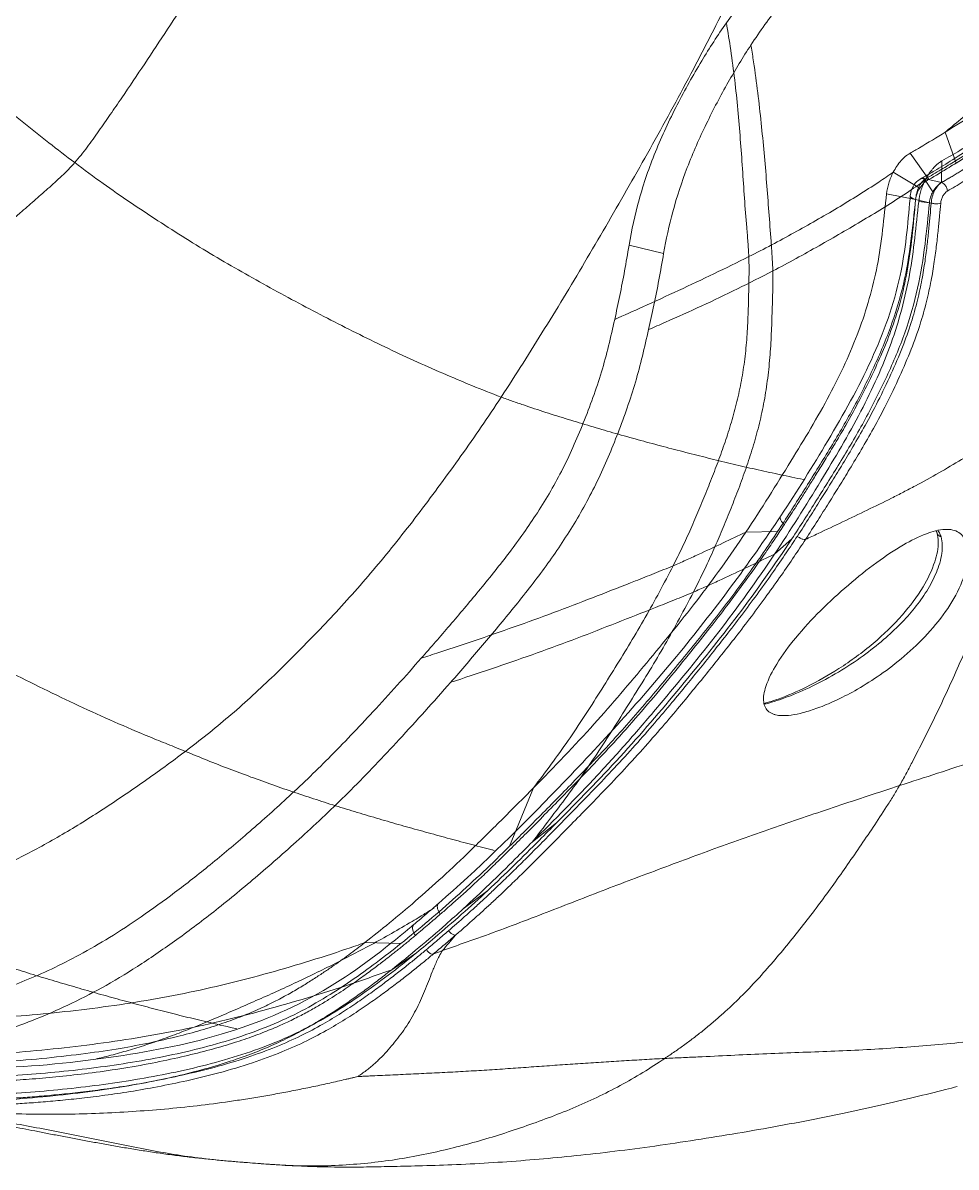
# Model space of a CAD drawing. Header units: inches. Extents: x 143011 to 144494, y -46023 to -44974.
# Drawn here: x 144052.48 to 144078.33, y -45953.12 to -45921.42 of the extents above; entities that cross this region are included whole.
import ezdxf

# ---------------------------------------------------------------- set-up
doc = ezdxf.new("R2010")
doc.units = ezdxf.units.IN
doc.header["$LTSCALE"] = 2
doc.header["$MEASUREMENT"] = 0
doc.layers.add('PRODUCT', color=1, linetype='CONTINUOUS', lineweight=15)

msp = doc.modelspace()

# ---------------------------------------------------------------- linework, layer by layer
at = {"layer": 'PRODUCT', "linetype": 'ByBlock'}
for p, q in [((144078.032, -45924.445), (144078.334, -45925.302)), ((144077.057, -45925.031), (144077.577, -45925.758)), ((144077.942, -45925.242), (144077.929, -45925.842)), ((144076.594, -45925.554), (144077.328, -45925.995)), ((144077.927, -45925.842), (144077.485, -45925.736)), ((144077.34, -45925.746), (144077.339, -45925.747)), ((144077.478, -45925.776), (144077.691, -45926.097)), ((144076.407, -45926.152), (144077.21, -45926.309)), ((144077.063, -45926.212), (144077.063, -45926.212)), ((144077.644, -45926.412), (144077.213, -45926.309)), ((144077.299, -45926.364), (144077.593, -45926.4)), ((144069.274, -45927.581), (144070.231, -45927.809)), ((144072.509, -45935.532), (144073.39, -45935.511)), ((144077.806, -45935.559), (144077.805, -45935.557)), ((144073.302, -45936.141), (144073.784, -45935.716)), ((144066.627, -45942.615), (144065.963, -45944.233)), ((144066.598, -45944.109), (144067.262, -45943.586)), ((144064.682, -45945.964), (144065.364, -45945.455)), ((144064, -45945.814), (144064, -45945.814)), ((144061.953, -45946.902), (144062.954, -45946.927)), ((144062.699, -45947.652), (144063.389, -45947.182)), ((144059.365, -45953.048), (144059.496, -45953.056)), ((144059.86, -45953.078), (144059.857, -45953.078))]:
    msp.add_line(p, q, dxfattribs=at)
for points, start_tangent, end_tangent in [([(144053.917, -45925.29), (144053.202, -45924.74), (144052.462, -45924.153), (144051.006, -45922.919), (144049.598, -45921.623), (144048.235, -45920.276), (144046.927, -45918.876), (144045.675, -45917.428), (144044.474, -45915.943), (144043.32, -45914.429), (144042.22, -45912.884), (144041.173, -45911.314), (144040.175, -45909.723), (144039.23, -45908.113), (144038.338, -45906.485), (144037.498, -45904.845), (144037.104, -45904.027), (144036.741, -45903.248)], (-0.796446, 0.604709), (-0.417917, 0.908485)), ([(144053.917, -45925.29), (144054.263, -45924.861), (144054.586, -45924.412), (144054.904, -45923.955), (144055.222, -45923.493), (144055.856, -45922.552), (144056.489, -45921.594), (144057.12, -45920.621), (144057.747, -45919.634), (144058.372, -45918.637), (144058.998, -45917.631), (144059.623, -45916.613), (144060.246, -45915.581), (144060.867, -45914.536), (144061.487, -45913.478), (144062.103, -45912.404), (144062.693, -45911.301), (144062.979, -45910.743), (144063.262, -45910.202)], (0.66202, 0.749486), (0.473358, 0.88087)), ([(144074.218, -45916.256), (144073.695, -45917.38), (144073.164, -45918.49), (144072.627, -45919.588), (144072.086, -45920.679), (144071.541, -45921.763), (144070.987, -45922.83), (144070.425, -45923.878), (144069.856, -45924.908), (144069.28, -45925.925), (144068.701, -45926.933), (144068.117, -45927.931), (144067.529, -45928.916), (144066.936, -45929.889), (144066.337, -45930.847), (144065.731, -45931.787)], (-0.41679, -0.909003), (-0.549004, -0.83582)), ([(144071.971, -45921.418), (144072.736, -45920.411), (144073.636, -45919.393), (144074.676, -45918.396), (144075.874, -45917.479), (144077.24, -45916.724)], (0.574684, 0.818375), (0.913146, 0.407632)), ([(144072.649, -45922.033), (144073.449, -45920.916), (144074.406, -45919.785), (144075.512, -45918.69), (144076.763, -45917.714), (144078.148, -45916.94)], (0.54921, 0.835684), (0.911945, 0.410313)), ([(144069.274, -45927.581), (144069.551, -45926.322), (144070.006, -45924.992), (144070.609, -45923.686), (144071.286, -45922.473), (144071.971, -45921.418)], (0.164535, 0.986371), (0.574685, 0.818375)), ([(144072.592, -45927.895), (144072.567, -45927.49), (144072.535, -45927.086), (144072.471, -45926.275), (144072.416, -45925.458), (144072.356, -45924.641), (144072.287, -45923.823), (144072.201, -45923), (144072.091, -45922.171), (144071.971, -45921.418)], (-0.042221, 0.999108), (-0.170154, 0.985418)), ([(144070.231, -45927.809), (144070.486, -45926.649), (144070.888, -45925.424), (144071.418, -45924.21), (144072.023, -45923.059), (144072.649, -45922.033)], (0.168768, 0.985656), (0.549206, 0.835687)), ([(144073.256, -45928.291), (144073.237, -45927.878), (144073.209, -45927.468), (144073.147, -45926.653), (144073.085, -45925.838), (144073.015, -45925.02), (144072.935, -45924.195), (144072.84, -45923.356), (144072.723, -45922.499), (144072.655, -45922.068), (144072.649, -45922.033)], (-0.027293, 0.999627), (-0.164065, 0.98645)), ([(144080.702, -45922.334), (144080.19, -45922.714), (144079.688, -45923.103), (144079.193, -45923.495), (144078.705, -45923.89), (144078.224, -45924.286), (144078.032, -45924.445)], (-0.810799, -0.585325), (-0.771779, -0.635891)), ([(144078.032, -45924.445), (144079.51, -45923.529), (144080.703, -45922.823)], (0.849079, 0.528267), (0.866615, 0.498977)), ([(144077.734, -45925.518), (144078.234, -45925.212), (144079.466, -45924.419), (144080.609, -45923.713)], (0.859598, 0.510972), (0.858256, 0.513222)), ([(144080.888, -45923.729), (144079.528, -45924.55), (144078.334, -45925.302)], (-0.863175, -0.504906), (-0.849321, -0.527876)), ([(144077.92, -45925.483), (144078.314, -45925.243), (144078.686, -45925.009), (144079.046, -45924.775), (144079.412, -45924.537), (144079.811, -45924.282), (144080.257, -45924.004)], (0.858484, 0.51284), (0.851782, 0.523896)), ([(144078.092, -45926.077), (144078.306, -45925.953), (144078.533, -45925.817), (144078.783, -45925.665), (144079.039, -45925.505), (144079.275, -45925.355), (144079.479, -45925.224), (144079.661, -45925.107), (144079.838, -45924.993), (144080.02, -45924.877), (144080.213, -45924.756), (144080.42, -45924.627), (144080.64, -45924.492), (144080.868, -45924.353), (144081.109, -45924.209), (144081.375, -45924.05)], (0.867016, 0.49828), (0.861574, 0.507632)), ([(144077.057, -45925.031), (144077.321, -45924.878), (144078.032, -45924.445)], (0.870068, 0.492932), (0.849079, 0.528267)), ([(144077.927, -45925.842), (144078.139, -45925.719), (144078.365, -45925.585), (144078.613, -45925.434), (144078.868, -45925.276), (144079.103, -45925.126), (144079.307, -45924.996), (144079.488, -45924.878), (144079.666, -45924.763), (144079.848, -45924.645), (144080.042, -45924.521), (144080.25, -45924.39), (144080.47, -45924.253)], (0.868273, 0.496087), (0.850321, 0.526265)), ([(144078.946, -45924.634), (144078.44, -45924.95), (144077.942, -45925.242)], (-0.848517, -0.529168), (-0.867508, -0.497424)), ([(144076.594, -45925.554), (144076.814, -45925.233), (144077.057, -45925.031)], (0.464998, 0.885312), (0.870068, 0.492932)), ([(144042.689, -45933.608), (144043.035, -45933.387), (144043.421, -45933.195), (144043.809, -45932.998), (144044.188, -45932.787), (144044.557, -45932.56), (144044.921, -45932.323), (144045.655, -45931.836), (144046.393, -45931.33), (144047.135, -45930.807), (144047.881, -45930.27), (144048.628, -45929.721), (144049.376, -45929.158), (144050.126, -45928.575), (144050.879, -45927.968), (144051.64, -45927.336), (144052.407, -45926.684), (144052.791, -45926.349), (144053.176, -45926.009), (144053.558, -45925.66), (144053.917, -45925.29)], (0.785894, 0.618361), (0.662568, 0.749002)), ([(144053.917, -45925.29), (144054.704, -45925.868), (144055.459, -45926.392), (144056.223, -45926.899), (144056.992, -45927.39), (144057.767, -45927.864), (144058.549, -45928.32), (144059.336, -45928.759), (144060.125, -45929.186), (144060.918, -45929.602), (144061.713, -45930.006), (144062.511, -45930.397), (144063.312, -45930.771), (144064.115, -45931.127), (144064.921, -45931.466), (144065.731, -45931.787)], (0.795776, -0.605591), (0.934102, -0.357006)), ([(144077.942, -45925.242), (144077.908, -45925.263), (144077.871, -45925.288), (144077.831, -45925.319), (144077.789, -45925.355), (144077.744, -45925.399), (144077.696, -45925.451), (144077.645, -45925.513), (144077.591, -45925.586), (144077.535, -45925.674), (144077.478, -45925.776)], (-0.867508, -0.497424), (-0.454756, -0.890616)), ([(144078.334, -45925.302), (144078.142, -45925.421), (144077.577, -45925.758)], (-0.849321, -0.527876), (-0.866188, -0.499719)), ([(144077.929, -45925.842), (144078.136, -45925.721), (144078.811, -45925.309)], (0.866335, 0.499464), (0.847274, 0.531156)), ([(144076.594, -45925.554), (144076.193, -45925.828), (144075.628, -45926.191), (144075.046, -45926.545), (144074.45, -45926.893), (144073.843, -45927.234), (144073.223, -45927.569), (144072.592, -45927.895)], (-0.817629, -0.575745), (-0.894088, -0.447891)), ([(144076.407, -45926.152), (144076.469, -45925.859), (144076.594, -45925.554)], (0.108413, 0.994106), (0.464998, 0.885312)), ([(144077.34, -45925.746), (144077.452, -45925.682)], (0.86999, 0.49307), (0.866963, 0.498372)), ([(144077.485, -45925.736), (144077.365, -45925.735), (144077.34, -45925.747)], (-0.952814, 0.303554), (-0.864902, -0.501941)), ([(144077.402, -45925.812), (144077.485, -45925.736)], (0.646692, 0.762752), (0.833537, 0.552464)), ([(144077.452, -45925.682), (144077.734, -45925.518)], (0.866963, 0.498372), (0.859598, 0.510972)), ([(144077.485, -45925.736), (144077.92, -45925.483)], (0.869852, 0.493314), (0.858484, 0.51284)), ([(144077.478, -45925.776), (144076.956, -45926.134), (144076.369, -45926.512), (144075.769, -45926.878), (144075.158, -45927.237), (144074.537, -45927.593), (144073.901, -45927.947), (144073.256, -45928.291)], (-0.814361, -0.580359), (-0.887769, -0.46029)), ([(144077.077, -45926.124), (144077.171, -45925.907)], (0.22407, 0.974573), (0.56083, 0.827931)), ([(144077.171, -45925.907), (144077.327, -45925.754), (144077.339, -45925.747)], (0.56083, 0.827931), (0.871413, 0.49055)), ([(144077.328, -45925.995), (144077.251, -45926.149), (144077.21, -45926.309)], (-0.54031, -0.841466), (-0.125921, -0.99204)), ([(144077.213, -45926.309), (144077.242, -45926.137), (144077.303, -45925.969)], (0.074803, 0.997198), (0.428475, 0.903554)), ([(144077.478, -45925.776), (144077.358, -45926.076), (144077.299, -45926.364)], (-0.454756, -0.890616), (-0.105753, -0.994392)), ([(144077.303, -45925.969), (144077.388, -45925.829)], (0.428475, 0.903554), (0.617254, 0.786764)), ([(144077.577, -45925.758), (144077.444, -45925.853), (144077.328, -45925.995)], (-0.901217, -0.433368), (-0.54031, -0.841466)), ([(144077.388, -45925.829), (144077.402, -45925.812)], (0.617254, 0.786764), (0.646692, 0.762752)), ([(144077.644, -45926.412), (144077.675, -45926.237), (144077.739, -45926.071), (144077.827, -45925.934), (144077.927, -45925.842)], (0.079442, 0.996839), (0.845524, 0.533938)), ([(144077.691, -45926.097), (144077.805, -45925.938), (144077.929, -45925.842)], (0.481112, 0.876659), (0.885272, 0.465074)), ([(144078.092, -45926.077), (144078.069, -45925.978), (144078.009, -45925.892), (144077.927, -45925.842)], (-0.018303, 0.999832), (-0.953586, 0.301122)), ([(144072.509, -45935.532), (144073.759, -45933.558), (144074.829, -45931.724), (144075.637, -45929.946), (144076.148, -45928.149), (144076.407, -45926.152)], (0.55588, 0.831263), (0.108413, 0.994106)), ([(144077.299, -45926.364), (144077.043, -45928.393), (144076.534, -45930.29), (144075.696, -45932.18), (144074.59, -45934.105), (144073.302, -45936.141)], (-0.105753, -0.994392), (-0.554014, -0.832507)), ([(144077.21, -45926.309), (144077.084, -45927.458), (144076.873, -45928.656), (144076.514, -45929.855), (144076.02, -45931.031), (144075.436, -45932.185), (144074.779, -45933.309), (144074.09, -45934.417), (144073.39, -45935.511)], (-0.099282, -0.995059), (-0.552279, -0.83366)), ([(144073.476, -45935.08), (144074.78, -45932.999), (144075.986, -45930.752), (144076.784, -45928.416), (144077.057, -45926.289)], (0.552431, 0.833559), (0.084654, 0.99641)), ([(144074.036, -45934.603), (144074.213, -45934.32), (144074.407, -45934.009), (144074.62, -45933.665), (144074.853, -45933.284), (144075.107, -45932.859), (144075.381, -45932.381), (144075.668, -45931.85), (144075.959, -45931.271), (144076.248, -45930.641), (144076.53, -45929.946), (144076.781, -45929.166), (144076.977, -45928.299), (144077.115, -45927.336), (144077.213, -45926.309)], (0.532805, 0.846238), (0.087288, 0.996183)), ([(144077.057, -45926.289), (144077.063, -45926.212)], (0.084654, 0.99641), (0.084527, 0.996421)), ([(144077.063, -45926.212), (144077.077, -45926.124)], (0.086708, 0.996234), (0.22407, 0.974573)), ([(144077.213, -45926.309), (144077.096, -45926.261), (144077.064, -45926.212)], (-0.966695, 0.255933), (-0.074552, 0.997217)), ([(144077.593, -45926.4), (144077.627, -45926.243), (144077.691, -45926.097)], (0.106042, 0.994362), (0.481112, 0.876659)), ([(144077.907, -45926.417), (144077.928, -45926.313), (144077.969, -45926.214), (144078.027, -45926.132), (144078.092, -45926.077)], (0.090558, 0.995891), (0.866955, 0.498386)), ([(144073.784, -45935.716), (144074.467, -45934.647), (144075.154, -45933.539), (144075.817, -45932.398), (144076.411, -45931.214), (144076.913, -45930.002), (144077.268, -45928.767), (144077.473, -45927.548), (144077.593, -45926.4)], (0.550858, 0.834599), (0.094623, 0.995513)), ([(144073.937, -45935.64), (144074.277, -45935.114), (144074.582, -45934.628), (144074.866, -45934.171), (144075.158, -45933.696), (144075.475, -45933.167), (144075.813, -45932.574), (144076.17, -45931.901), (144076.53, -45931.15), (144076.849, -45930.399), (144077.091, -45929.721), (144077.265, -45929.097), (144077.388, -45928.53), (144077.473, -45928.015), (144077.533, -45927.549), (144077.578, -45927.131), (144077.613, -45926.754), (144077.644, -45926.412)], (0.549262, 0.835651), (0.087947, 0.996125)), ([(144074.161, -45935.732), (144074.501, -45935.203), (144074.808, -45934.716), (144075.092, -45934.259), (144075.385, -45933.783), (144075.704, -45933.252), (144076.045, -45932.655), (144076.404, -45931.977), (144076.768, -45931.219), (144077.09, -45930.46), (144077.337, -45929.77), (144077.515, -45929.134), (144077.642, -45928.556), (144077.731, -45928.033), (144077.793, -45927.561), (144077.839, -45927.139), (144077.875, -45926.76), (144077.907, -45926.417)], (0.548739, 0.835993), (0.09012, 0.995931)), ([(144077.907, -45926.417), (144077.831, -45926.43), (144077.736, -45926.428), (144077.644, -45926.412)], (-0.95222, -0.305414), (-0.966542, 0.25651)), ([(144068.877, -45929.634), (144069.018, -45928.972), (144069.151, -45928.288), (144069.274, -45927.581)], (0.214209, 0.976788), (0.164535, 0.986371)), ([(144072.592, -45927.895), (144071.626, -45928.368), (144070.647, -45928.831), (144069.654, -45929.286), (144068.877, -45929.634)], (-0.894366, -0.447335), (-0.914626, -0.4043)), ([(144069.814, -45929.918), (144069.961, -45929.241), (144070.101, -45928.538), (144070.231, -45927.809)], (0.21812, 0.975922), (0.168768, 0.985656)), ([(144070.494, -45936.46), (144070.746, -45935.952), (144070.984, -45935.434), (144071.209, -45934.909), (144071.427, -45934.379), (144071.638, -45933.846), (144071.838, -45933.307), (144072.023, -45932.759), (144072.189, -45932.199), (144072.328, -45931.625), (144072.437, -45931.035), (144072.513, -45930.429), (144072.559, -45929.81), (144072.581, -45929.181), (144072.595, -45928.541), (144072.598, -45928.217), (144072.592, -45927.895)], (0.458674, 0.888605), (-0.042064, 0.999115)), ([(144073.256, -45928.291), (144072.28, -45928.785), (144071.286, -45929.26), (144070.282, -45929.714), (144069.814, -45929.918)], (-0.886642, -0.462456), (-0.917978, -0.396632)), ([(144073.256, -45928.291), (144073.258, -45928.625), (144073.251, -45928.961), (144073.231, -45929.627), (144073.203, -45930.283), (144073.152, -45930.937), (144073.07, -45931.583), (144072.955, -45932.209), (144072.807, -45932.815), (144072.633, -45933.402), (144072.44, -45933.969), (144072.234, -45934.522), (144072.02, -45935.062), (144071.798, -45935.599), (144071.564, -45936.135), (144071.316, -45936.668), (144071.057, -45937.189)], (0.027415, -0.999624), (-0.459379, -0.88824)), ([(144063.519, -45939.021), (144064.307, -45938.113), (144065.106, -45937.164), (144065.908, -45936.158), (144066.687, -45935.063), (144067.401, -45933.844), (144068.007, -45932.5), (144068.51, -45931.091), (144068.877, -45929.634)], (0.660844, 0.750524), (0.214288, 0.97677)), ([(144064.332, -45939.69), (144065.216, -45938.663), (144066.084, -45937.616), (144066.924, -45936.533), (144067.704, -45935.376), (144068.394, -45934.117), (144068.969, -45932.777), (144069.45, -45931.373), (144069.814, -45929.918)], (0.65875, 0.752362), (0.218202, 0.975904)), ([(144056.983, -45941.603), (144057.583, -45941.137), (144058.181, -45940.643), (144058.776, -45940.118), (144059.373, -45939.562), (144059.97, -45938.977), (144060.565, -45938.371), (144061.158, -45937.742), (144061.748, -45937.087), (144062.334, -45936.407), (144062.912, -45935.698), (144063.484, -45934.96), (144064.051, -45934.198), (144064.618, -45933.417), (144065.178, -45932.614), (144065.731, -45931.787)], (0.798258, 0.602316), (0.547463, 0.83683)), ([(144074.11, -45934.073), (144073.783, -45934.005), (144073.164, -45933.873), (144072.544, -45933.734), (144071.925, -45933.588), (144071.307, -45933.436), (144070.688, -45933.278), (144070.069, -45933.115), (144069.448, -45932.946), (144068.827, -45932.773), (144068.206, -45932.592), (144067.586, -45932.404), (144066.966, -45932.209), (144066.347, -45932.004), (144066.038, -45931.898), (144065.731, -45931.787)], (-0.979162, 0.20308), (-0.935751, 0.35266)), ([(144080.848, -45931.951), (144080.564, -45932.146), (144080.275, -45932.346), (144079.691, -45932.744), (144079.096, -45933.132), (144078.487, -45933.515), (144077.857, -45933.889), (144077.207, -45934.245), (144076.877, -45934.418), (144076.545, -45934.587), (144075.871, -45934.919), (144075.19, -45935.245), (144074.511, -45935.567), (144074.161, -45935.732)], (-0.829313, -0.558785), (-0.904126, -0.427265)), ([(144076.767, -45942.552), (144076.945, -45942.231), (144077.114, -45941.908), (144077.447, -45941.256), (144077.776, -45940.591), (144078.096, -45939.915), (144078.404, -45939.23), (144078.702, -45938.535), (144078.983, -45937.829), (144079.246, -45937.112), (144079.493, -45936.386), (144079.731, -45935.656), (144079.848, -45935.291), (144079.963, -45934.922), (144080.076, -45934.552), (144080.186, -45934.183), (144080.403, -45933.445), (144080.624, -45932.703), (144080.848, -45931.951)], (0.499403, 0.86637), (0.284613, 0.958642)), ([(144056.983, -45941.603), (144056.492, -45941.404), (144055.998, -45941.203), (144055.012, -45940.782), (144054.03, -45940.337), (144053.053, -45939.87), (144052.082, -45939.384), (144051.114, -45938.882), (144050.15, -45938.367), (144049.191, -45937.839), (144048.237, -45937.294), (144047.29, -45936.731), (144046.348, -45936.154), (144045.414, -45935.559), (144044.491, -45934.939), (144043.584, -45934.292), (144043.136, -45933.957), (144042.689, -45933.608)], (-0.926804, 0.375544), (-0.779633, 0.626236)), ([(144073.72, -45935.099), (144073.872, -45934.861), (144074.036, -45934.603)], (0.543191, 0.839609), (0.532805, 0.846238)), ([(144063.999, -45945.814), (144067.112, -45942.827), (144070.488, -45939.094), (144073.402, -45935.19)], (0.753596, 0.657338), (0.554566, 0.83214)), ([(144073.402, -45935.19), (144073.474, -45935.08)], (0.554566, 0.83214), (0.552072, 0.833797)), ([(144073.576, -45935.32), (144073.479, -45935.196), (144073.469, -45935.091), (144073.476, -45935.081)], (-0.743369, 0.668882), (0.602339, 0.79824)), ([(144073.576, -45935.32), (144073.72, -45935.099)], (0.549295, 0.835629), (0.543191, 0.839609)), ([(144064.342, -45945.857), (144064.628, -45945.601), (144064.925, -45945.33), (144065.247, -45945.029), (144065.597, -45944.693), (144065.974, -45944.324), (144066.379, -45943.92), (144066.817, -45943.477), (144067.292, -45942.993), (144067.809, -45942.463), (144068.378, -45941.869), (144069.017, -45941.179), (144069.703, -45940.398), (144070.377, -45939.594), (144070.987, -45938.844), (144071.514, -45938.18), (144071.975, -45937.583), (144072.384, -45937.035), (144072.745, -45936.537), (144073.06, -45936.088), (144073.334, -45935.684), (144073.576, -45935.32)], (0.74916, 0.662389), (0.549306, 0.835621)), ([(144073.39, -45935.511), (144072.586, -45936.681), (144071.694, -45937.871), (144070.741, -45939.06), (144069.76, -45940.234), (144068.767, -45941.361), (144067.776, -45942.405), (144066.83, -45943.367), (144065.963, -45944.233)], (-0.552279, -0.83366), (-0.712675, -0.701494)), ([(144066.627, -45942.615), (144068.308, -45940.844), (144069.763, -45939.147), (144071.143, -45937.437), (144072.509, -45935.532)], (0.702593, 0.711592), (0.555889, 0.831257)), ([(144070.494, -45936.46), (144070.843, -45936.308), (144071.191, -45936.149), (144071.88, -45935.828), (144072.509, -45935.532)], (0.921816, 0.387628), (0.904343, 0.426807)), ([(144077.512, -45935.571), (144076.876, -45935.882), (144076.139, -45936.368), (144075.35, -45936.994), (144074.576, -45937.706), (144073.892, -45938.454), (144073.364, -45939.184), (144073.063, -45939.809), (144073.004, -45940.239)], (-0.933225, -0.359292), (0.129728, -0.99155)), ([(144078.03, -45935.451), (144077.512, -45935.571)], (-0.999562, -0.029585), (-0.933225, -0.359292)), ([(144077.805, -45935.559), (144077.785, -45935.506)], (-0.305277, 0.952264), (-0.405402, 0.914139)), ([(144077.839, -45935.787), (144077.805, -45935.556)], (-0.019037, 0.999819), (-0.308064, 0.951366)), ([(144077.917, -45935.663), (144077.819, -45935.587), (144077.806, -45935.558)], (-0.949971, 0.312337), (-0.328118, 0.944637)), ([(144077.917, -45935.663), (144077.871, -45935.55), (144077.836, -45935.494)], (-0.2901, 0.956996), (-0.582332, 0.812951)), ([(144078.243, -45935.47), (144078.03, -45935.451)], (-0.973982, 0.226627), (-0.999562, -0.029585)), ([(144078.628, -45935.833), (144078.409, -45935.538), (144078.243, -45935.47)], (-0.311174, 0.950353), (-0.973982, 0.226627)), ([(144064.467, -45946.695), (144064.711, -45946.483), (144064.942, -45946.279), (144065.178, -45946.066), (144065.433, -45945.833), (144065.71, -45945.574), (144066.009, -45945.289), (144066.334, -45944.973), (144066.687, -45944.623), (144067.071, -45944.238), (144067.494, -45943.809), (144067.967, -45943.327), (144068.496, -45942.783), (144069.07, -45942.179), (144069.653, -45941.542), (144070.198, -45940.92), (144070.675, -45940.357), (144071.087, -45939.858), (144071.466, -45939.393), (144071.838, -45938.928), (144072.231, -45938.427), (144072.663, -45937.863), (144073.095, -45937.278), (144073.495, -45936.717), (144073.85, -45936.199), (144074.161, -45935.732)], (0.756855, 0.653583), (0.549165, 0.835714)), ([(144064.493, -45946.382), (144064.517, -45946.361), (144064.747, -45946.157), (144064.982, -45945.946), (144065.236, -45945.713), (144065.512, -45945.455), (144065.81, -45945.171), (144066.134, -45944.856), (144066.486, -45944.507), (144066.869, -45944.123), (144067.291, -45943.694), (144067.763, -45943.212), (144068.291, -45942.669), (144068.863, -45942.067), (144069.445, -45941.432), (144069.988, -45940.812), (144070.462, -45940.251), (144070.874, -45939.753), (144071.25, -45939.289), (144071.621, -45938.825), (144072.013, -45938.325), (144072.443, -45937.763), (144072.874, -45937.18), (144073.273, -45936.622), (144073.627, -45936.106), (144073.937, -45935.64)], (0.752366, 0.658745), (0.549272, 0.835644)), ([(144067.262, -45943.586), (144069.027, -45941.753), (144070.701, -45939.82), (144072.298, -45937.816), (144073.784, -45935.716)], (0.702136, 0.712042), (0.550858, 0.834599)), ([(144073.072, -45940.282), (144073.656, -45940.096), (144074.344, -45939.799), (144075.074, -45939.405), (144075.759, -45938.955), (144076.327, -45938.507), (144076.792, -45938.072), (144077.185, -45937.631), (144077.52, -45937.16), (144077.787, -45936.645), (144077.938, -45936.114), (144077.917, -45935.663)], (0.969705, 0.244278), (-0.289828, 0.957079)), ([(144073.333, -45940.59), (144073.494, -45940.611), (144073.761, -45940.597), (144074.096, -45940.529), (144074.5, -45940.401), (144074.973, -45940.204), (144075.528, -45939.921), (144076.147, -45939.537), (144076.811, -45939.039), (144077.467, -45938.427), (144078.042, -45937.728), (144078.463, -45936.987), (144078.658, -45936.323), (144078.628, -45935.833)], (0.972151, -0.234355), (-0.311174, 0.950353)), ([(144073.405, -45940.153), (144074.181, -45939.821), (144075.087, -45939.309), (144076.036, -45938.61), (144076.845, -45937.823), (144077.418, -45937.047), (144077.743, -45936.347), (144077.839, -45935.787)], (0.942498, 0.334211), (-0.019037, 0.999819)), ([(144074.161, -45935.732), (144074.091, -45935.726), (144074.011, -45935.693), (144073.937, -45935.64)], (-0.991338, -0.131332), (-0.743396, 0.668852)), ([(144073.302, -45936.141), (144071.759, -45938.29), (144070.111, -45940.32), (144069.265, -45941.307), (144068.396, -45942.266), (144066.598, -45944.109)], (-0.554012, -0.832509), (-0.705775, -0.708436)), ([(144073.302, -45936.141), (144073.162, -45936.208), (144072.474, -45936.536), (144071.769, -45936.869), (144071.412, -45937.033), (144071.057, -45937.189)], (-0.901782, -0.432192), (-0.920661, -0.390362)), ([(144070.494, -45936.46), (144069.972, -45936.674), (144069.45, -45936.881), (144068.395, -45937.295), (144067.321, -45937.707), (144066.23, -45938.105), (144065.125, -45938.491), (144064.006, -45938.864), (144063.519, -45939.021)], (-0.921845, -0.387558), (-0.952801, -0.303595)), ([(144066.627, -45942.615), (144067.119, -45941.957), (144067.585, -45941.306), (144068.032, -45940.639), (144068.466, -45939.96), (144068.893, -45939.276), (144069.313, -45938.589), (144069.723, -45937.892), (144070.116, -45937.182), (144070.494, -45936.46)], (0.60312, 0.79765), (0.453058, 0.891481)), ([(144091.541, -45936.516), (144091.082, -45936.731), (144090.622, -45936.951), (144089.701, -45937.388), (144088.78, -45937.824), (144087.845, -45938.261), (144086.895, -45938.691), (144085.928, -45939.112), (144084.95, -45939.521), (144083.967, -45939.923), (144082.981, -45940.324), (144081.982, -45940.723), (144080.966, -45941.116), (144079.933, -45941.493), (144078.882, -45941.858), (144077.821, -45942.209), (144076.767, -45942.552)], (-0.908085, -0.418785), (-0.950735, -0.310004)), ([(144071.057, -45937.189), (144070.53, -45937.407), (144070.003, -45937.617), (144068.934, -45938.04), (144067.84, -45938.465), (144066.729, -45938.874), (144065.606, -45939.266), (144064.47, -45939.645), (144064.332, -45939.69)], (-0.920423, -0.390923), (-0.951599, -0.307343)), ([(144066.598, -45944.109), (144066.646, -45944.047), (144067.133, -45943.409), (144067.617, -45942.763), (144068.092, -45942.101), (144068.549, -45941.421), (144068.989, -45940.734), (144069.42, -45940.047), (144069.848, -45939.354), (144070.266, -45938.646), (144070.669, -45937.923), (144071.057, -45937.189)], (0.609759, 0.792587), (0.458872, 0.888503)), ([(144047.915, -45949.079), (144048.576, -45948.987), (144049.234, -45948.88), (144049.887, -45948.755), (144050.533, -45948.609), (144051.182, -45948.433), (144051.847, -45948.219), (144052.54, -45947.956), (144053.272, -45947.634), (144054.051, -45947.239), (144054.879, -45946.76), (144055.756, -45946.187), (144056.686, -45945.517), (144057.67, -45944.746), (144058.699, -45943.88), (144059.789, -45942.91), (144060.947, -45941.796), (144062.181, -45940.505), (144063.519, -45939.021)], (0.991698, 0.128586), (0.660847, 0.75052)), ([(144048.514, -45950.082), (144049.426, -45949.941), (144050.35, -45949.766), (144051.25, -45949.549), (144052.11, -45949.289), (144052.954, -45948.975), (144053.838, -45948.582), (144054.785, -45948.086), (144055.777, -45947.483), (144056.812, -45946.769), (144057.905, -45945.938), (144059.061, -45944.981), (144060.283, -45943.901), (144061.568, -45942.674), (144062.905, -45941.277), (144064.332, -45939.69)], (0.990379, 0.138384), (0.658754, 0.752359)), ([(144073.004, -45940.239), (144073.05, -45940.389), (144073.146, -45940.504), (144073.292, -45940.578), (144073.333, -45940.59)], (0.129728, -0.99155), (0.972151, -0.234355)), ([(144073.015, -45940.274), (144073.405, -45940.153)], (0.967058, 0.254557), (0.942498, 0.334211)), ([(144073.021, -45940.295), (144073.072, -45940.282)], (0.972836, 0.231494), (0.969705, 0.244278)), ([(144048.549, -45946.321), (144048.818, -45946.214), (144049.077, -45946.1), (144049.611, -45945.862), (144050.175, -45945.62), (144050.74, -45945.365), (144051.305, -45945.097), (144051.87, -45944.817), (144052.438, -45944.527), (144053.007, -45944.225), (144053.575, -45943.905), (144054.142, -45943.563), (144054.707, -45943.202), (144055.274, -45942.826), (144055.841, -45942.434), (144056.411, -45942.028), (144056.983, -45941.603)], (0.939735, 0.341904), (0.79633, 0.604862)), ([(144065.534, -45944.346), (144065.448, -45944.324), (144064.844, -45944.165), (144064.24, -45944.004), (144063.637, -45943.839), (144063.033, -45943.671), (144062.428, -45943.497), (144061.822, -45943.318), (144061.217, -45943.134), (144060.612, -45942.94), (144060.006, -45942.74), (144059.402, -45942.531), (144058.797, -45942.313), (144058.194, -45942.087), (144057.59, -45941.85), (144056.983, -45941.603)], (-0.968608, 0.248593), (-0.924926, 0.380148)), ([(144061.953, -45946.902), (144062.637, -45946.357), (144063.35, -45945.756), (144064.102, -45945.087), (144064.888, -45944.344), (144065.727, -45943.516), (144066.627, -45942.615)], (0.789433, 0.613837), (0.70259, 0.711595)), ([(144076.767, -45942.552), (144075.899, -45942.836), (144075.037, -45943.122), (144074.181, -45943.41), (144073.33, -45943.7), (144072.488, -45943.995), (144071.652, -45944.297), (144070.814, -45944.607), (144069.977, -45944.918), (144069.146, -45945.231), (144068.321, -45945.547), (144067.498, -45945.866), (144066.669, -45946.188), (144065.828, -45946.507), (144064.974, -45946.817), (144064.544, -45946.968), (144064.111, -45947.123)], (-0.950664, -0.310223), (-0.937819, -0.347126)), ([(144076.767, -45942.552), (144076.592, -45942.843), (144076.407, -45943.134), (144076.034, -45943.705), (144075.657, -45944.261), (144075.28, -45944.807), (144074.897, -45945.349), (144074.504, -45945.885), (144074.1, -45946.412), (144073.688, -45946.928), (144073.265, -45947.432), (144072.828, -45947.926), (144072.366, -45948.407), (144071.878, -45948.867), (144071.624, -45949.09), (144071.362, -45949.308), (144071.094, -45949.519), (144070.82, -45949.723), (144070.542, -45949.92), (144070.402, -45950.016), (144070.262, -45950.111)], (-0.499678, -0.866211), (-0.831228, -0.555932)), ([(144065.364, -45945.455), (144066.794, -45944.059), (144067.262, -45943.586)], (0.729693, 0.683774), (0.702136, 0.712042)), ([(144066.598, -45944.109), (144066.124, -45944.582), (144064.682, -45945.964)], (-0.705775, -0.708436), (-0.737732, -0.675094)), ([(144065.963, -45944.233), (144064.479, -45945.633), (144062.954, -45946.927)], (-0.712675, -0.701494), (-0.778622, -0.627493)), ([(144063.389, -45947.182), (144063.894, -45946.761), (144065.364, -45945.455)], (0.772902, 0.634525), (0.729693, 0.683774)), ([(144064.682, -45945.964), (144064.195, -45946.401), (144062.699, -45947.652)], (-0.737732, -0.675094), (-0.783581, -0.62129)), ([(144063.46, -45946.276), (144063.879, -45945.919)], (0.76481, 0.644256), (0.757847, 0.652432)), ([(144063.875, -45945.942), (144063.76, -45946.013), (144063.483, -45946.184)], (-0.845935, -0.533286), (-0.854573, -0.519331)), ([(144063.879, -45945.919), (144064, -45945.814)], (0.757847, 0.652432), (0.755593, 0.655041)), ([(144064.046, -45946.116), (144063.971, -45945.964), (144063.979, -45945.841), (144064.001, -45945.816)], (-0.58824, 0.808686), (0.775985, 0.630751)), ([(144064.046, -45946.116), (144064.17, -45946.008)], (0.755612, 0.655019), (0.753039, 0.657976)), ([(144064.17, -45946.008), (144064.342, -45945.857)], (0.753039, 0.657976), (0.74916, 0.662389)), ([(144048.549, -45946.321), (144049.149, -45946.557), (144049.751, -45946.782), (144050.353, -45946.997), (144050.955, -45947.205), (144051.558, -45947.404), (144052.16, -45947.597), (144052.763, -45947.786), (144053.365, -45947.967), (144053.968, -45948.144), (144054.57, -45948.317), (144055.172, -45948.484), (144055.774, -45948.646), (144056.375, -45948.803), (144056.976, -45948.954), (144057.575, -45949.097)], (0.926955, -0.375173), (0.974142, -0.225936)), ([(144063.269, -45946.313), (144063.193, -45946.358), (144062.625, -45946.686), (144062.057, -45946.999), (144061.489, -45947.298), (144060.922, -45947.586), (144060.355, -45947.862), (144059.787, -45948.129), (144059.221, -45948.386), (144058.658, -45948.633), (144058.109, -45948.872), (144057.575, -45949.097)], (-0.858961, -0.512042), (-0.925747, -0.378142)), ([(144063.483, -45946.184), (144063.269, -45946.313)], (-0.854573, -0.519331), (-0.858961, -0.512042)), ([(144063.315, -45946.398), (144063.46, -45946.276)], (0.767085, 0.641545), (0.76481, 0.644256)), ([(144063.548, -45946.542), (144063.726, -45946.39), (144063.892, -45946.249)], (0.764066, 0.645138), (0.758449, 0.651732)), ([(144063.892, -45946.249), (144064.046, -45946.116)], (0.758449, 0.651732), (0.755609, 0.655023)), ([(144048.171, -45950.24), (144051.653, -45950.373), (144055.067, -45950.056), (144058.162, -45949.385), (144060.979, -45948.129), (144063.201, -45946.493)], (0.994848, -0.101375), (0.767544, 0.640997)), ([(144063.201, -45946.493), (144063.315, -45946.398)], (0.767544, 0.640997), (0.765487, 0.643452)), ([(144063.356, -45946.703), (144063.284, -45946.549), (144063.293, -45946.424), (144063.316, -45946.399)], (-0.577893, 0.816112), (0.784912, 0.619607)), ([(144063.356, -45946.703), (144063.548, -45946.542)], (0.767086, 0.641544), (0.764066, 0.645138)), ([(144063.656, -45947.098), (144063.977, -45946.827), (144064.274, -45946.572)], (0.766744, 0.641953), (0.756787, 0.653662)), ([(144064.274, -45946.572), (144064.493, -45946.382)], (0.756781, 0.653669), (0.752366, 0.658745)), ([(144064.467, -45946.695), (144064.403, -45946.681), (144064.335, -45946.637), (144064.274, -45946.572)], (-0.999177, -0.040574), (-0.587183, 0.809455)), ([(144047.911, -45950.172), (144048.813, -45950.238), (144049.781, -45950.265), (144050.84, -45950.253), (144051.985, -45950.197), (144053.145, -45950.099), (144054.225, -45949.974), (144055.181, -45949.831), (144056.016, -45949.674), (144056.754, -45949.506), (144057.415, -45949.328), (144058.019, -45949.138), (144058.564, -45948.937), (144059.052, -45948.729), (144059.489, -45948.518), (144059.877, -45948.308), (144060.222, -45948.106), (144060.528, -45947.915), (144060.801, -45947.736), (144061.05, -45947.567), (144061.283, -45947.404), (144061.51, -45947.239), (144061.732, -45947.072), (144061.953, -45946.902)], (0.996002, -0.089335), (0.789528, 0.613714)), ([(144047.915, -45949.079), (144048.338, -45949.077), (144049.553, -45949.06), (144050.768, -45949.024), (144051.983, -45948.962), (144053.195, -45948.862), (144054.404, -45948.725), (144055.608, -45948.552), (144056.803, -45948.339), (144057.988, -45948.08), (144059.158, -45947.779), (144060.315, -45947.444), (144061.454, -45947.076), (144061.953, -45946.902)], (0.999995, 0.003056), (0.942342, 0.334651)), ([(144062.954, -45946.927), (144061.571, -45947.961), (144059.993, -45948.899), (144058.203, -45949.602), (144056.268, -45950.081), (144054.256, -45950.396), (144052.213, -45950.582), (144050.177, -45950.631), (144049.171, -45950.597), (144048.181, -45950.515)], (-0.778622, -0.627493), (-0.995039, 0.09949)), ([(144048.626, -45950.683), (144048.997, -45950.714), (144049.404, -45950.738), (144049.849, -45950.756), (144050.337, -45950.764), (144050.867, -45950.764), (144051.44, -45950.752), (144052.062, -45950.725), (144052.744, -45950.679), (144053.487, -45950.612), (144054.294, -45950.521), (144055.17, -45950.397), (144056.063, -45950.24), (144056.873, -45950.068), (144057.58, -45949.894), (144058.201, -45949.717), (144058.75, -45949.536), (144059.235, -45949.354), (144059.668, -45949.169), (144060.057, -45948.984), (144060.402, -45948.803), (144060.709, -45948.628), (144060.986, -45948.46), (144061.236, -45948.3), (144061.464, -45948.147), (144061.673, -45948.003), (144061.865, -45947.866), (144062.041, -45947.738), (144062.201, -45947.619), (144062.346, -45947.51), (144062.477, -45947.41), (144062.599, -45947.316), (144062.713, -45947.226), (144062.824, -45947.138), (144062.932, -45947.052), (144063.038, -45946.965), (144063.144, -45946.879), (144063.249, -45946.792), (144063.356, -45946.703)], (0.995918, -0.090263), (0.767097, 0.641531)), ([(144063.846, -45947.222), (144064.169, -45946.951), (144064.467, -45946.695)], (0.767154, 0.641463), (0.756848, 0.653591)), ([(144064.111, -45947.123), (144064.278, -45946.914), (144064.467, -45946.695)], (0.609212, 0.793007), (0.668174, 0.744005)), ([(144048.06, -45951.257), (144048.195, -45951.272), (144048.342, -45951.289), (144048.504, -45951.305), (144048.681, -45951.323), (144048.876, -45951.34), (144049.089, -45951.357), (144049.319, -45951.372), (144049.568, -45951.386), (144049.838, -45951.397), (144050.131, -45951.405), (144050.447, -45951.41), (144050.79, -45951.412), (144051.16, -45951.408), (144051.562, -45951.4), (144051.996, -45951.383), (144052.464, -45951.358), (144052.971, -45951.322), (144053.519, -45951.273), (144054.112, -45951.211), (144054.755, -45951.131), (144055.452, -45951.029), (144056.208, -45950.896), (144057.026, -45950.727), (144057.912, -45950.51), (144058.839, -45950.233), (144059.654, -45949.932), (144060.352, -45949.619), (144060.955, -45949.299), (144061.479, -45948.984), (144061.94, -45948.68), (144062.349, -45948.392), (144062.715, -45948.123), (144063.044, -45947.871), (144063.341, -45947.637), (144063.607, -45947.421), (144063.846, -45947.222)], (0.993579, -0.113144), (0.766909, 0.641756)), ([(144048.099, -45950.986), (144049.121, -45951.077), (144050.144, -45951.117), (144052.186, -45951.076), (144054.214, -45950.896), (144056.221, -45950.587), (144058.185, -45950.116), (144060.063, -45949.406), (144061.79, -45948.392), (144063.389, -45947.182)], (0.994395, -0.105731), (0.772902, 0.634525)), ([(144048.264, -45951.133), (144048.425, -45951.15), (144048.601, -45951.167), (144048.795, -45951.184), (144049.006, -45951.201), (144049.235, -45951.216), (144049.482, -45951.23), (144049.75, -45951.241), (144050.041, -45951.249), (144050.356, -45951.254), (144050.696, -45951.256), (144051.065, -45951.252), (144051.465, -45951.244), (144051.896, -45951.228), (144052.362, -45951.202), (144052.867, -45951.166), (144053.412, -45951.117), (144054.002, -45951.055), (144054.642, -45950.976), (144055.335, -45950.875), (144056.086, -45950.743), (144056.899, -45950.574), (144057.779, -45950.358), (144058.698, -45950.084), (144059.503, -45949.786), (144060.193, -45949.476), (144060.788, -45949.161), (144061.306, -45948.849), (144061.763, -45948.547), (144062.168, -45948.262), (144062.531, -45947.993), (144062.858, -45947.743), (144063.153, -45947.51), (144063.418, -45947.295), (144063.656, -45947.098)], (0.99435, -0.106148), (0.766763, 0.64193)), ([(144061.76, -45950.612), (144061.793, -45950.588), (144061.841, -45950.554), (144061.96, -45950.471), (144062.076, -45950.382), (144062.181, -45950.294), (144062.28, -45950.205), (144062.375, -45950.112), (144062.56, -45949.919), (144062.737, -45949.714), (144062.91, -45949.496), (144063.075, -45949.266), (144063.227, -45949.023), (144063.367, -45948.769), (144063.496, -45948.509), (144063.611, -45948.246), (144063.719, -45947.979), (144063.823, -45947.71), (144063.881, -45947.571), (144063.943, -45947.429), (144064.011, -45947.282), (144064.111, -45947.123)], (0.798866, 0.601509), (0.618223, 0.786003)), ([(144063.846, -45947.222), (144063.783, -45947.208), (144063.715, -45947.163), (144063.656, -45947.098)], (-0.999464, -0.032736), (-0.578203, 0.815893)), ([(144064.111, -45947.123), (144063.846, -45947.222)], (-0.936801, -0.349862), (-0.936801, -0.349862)), ([(144062.699, -45947.652), (144062.375, -45947.905), (144062.047, -45948.153), (144061.717, -45948.392), (144061.382, -45948.625), (144061.031, -45948.855), (144060.653, -45949.088), (144060.234, -45949.328), (144059.764, -45949.572), (144059.233, -45949.815), (144058.638, -45950.049), (144057.978, -45950.27), (144057.249, -45950.477), (144056.438, -45950.67), (144055.539, -45950.845), (144054.555, -45950.999), (144053.459, -45951.132), (144052.316, -45951.235), (144051.24, -45951.294), (144050.264, -45951.315), (144049.373, -45951.304), (144048.569, -45951.264), (144047.86, -45951.205)], (-0.783577, -0.621295), (-0.995429, 0.095505)), ([(144062.699, -45947.652), (144061.839, -45947.957), (144060.661, -45948.34), (144059.47, -45948.69), (144058.262, -45949.007), (144057.035, -45949.284), (144055.798, -45949.514), (144054.56, -45949.7), (144053.32, -45949.848), (144052.074, -45949.956), (144050.832, -45950.024), (144049.597, -45950.063), (144048.514, -45950.082)], (-0.939372, -0.342901), (-0.999911, -0.01331)), ([(144083.534, -45948.779), (144083.109, -45948.883), (144082.674, -45948.988), (144081.799, -45949.178), (144080.927, -45949.339), (144080.053, -45949.475), (144079.177, -45949.589), (144078.298, -45949.684), (144077.415, -45949.763), (144076.53, -45949.827), (144075.643, -45949.878), (144074.755, -45949.917), (144073.869, -45949.949), (144072.984, -45949.984), (144072.093, -45950.025), (144071.182, -45950.069), (144070.721, -45950.09), (144070.262, -45950.111)], (-0.971255, -0.238041), (-0.998773, -0.049516)), ([(144054.526, -45950.122), (144054.621, -45950.099), (144055.1, -45949.974), (144055.581, -45949.834), (144056.066, -45949.677), (144056.556, -45949.501), (144057.059, -45949.309), (144057.575, -45949.097)], (0.97339, 0.229155), (0.920516, 0.390704)), ([(144058.411, -45949.291), (144058.329, -45949.272), (144057.575, -45949.097)], (-0.975208, 0.221288), (-0.97315, 0.230174)), ([(144060.569, -45949.148), (144060.399, -45949.238), (144060.337, -45949.271), (144060.363, -45949.256)], (-0.887686, -0.46045), (0.863477, 0.504389)), ([(144059.858, -45953.076), (144060.316, -45953.088), (144061.136, -45953.075), (144061.936, -45953.019), (144062.718, -45952.925), (144063.482, -45952.793), (144064.224, -45952.631), (144064.95, -45952.443), (144065.66, -45952.233), (144066.355, -45952.003), (144067.037, -45951.757), (144067.715, -45951.489), (144068.382, -45951.19), (144069.03, -45950.861), (144069.658, -45950.5), (144070.262, -45950.111)], (0.999108, -0.042238), (0.828891, 0.55941)), ([(144070.262, -45950.111), (144069.699, -45950.142), (144069.137, -45950.176), (144068.57, -45950.212), (144068, -45950.249), (144067.429, -45950.287), (144066.855, -45950.327), (144066.278, -45950.368), (144065.697, -45950.409), (144065.117, -45950.446), (144064.536, -45950.479), (144063.955, -45950.51), (144063.376, -45950.537), (144063.089, -45950.551), (144062.803, -45950.564), (144062.518, -45950.577), (144062.233, -45950.59), (144062.091, -45950.596), (144061.958, -45950.603), (144061.898, -45950.606), (144061.844, -45950.608), (144061.798, -45950.611), (144061.76, -45950.612)], (-0.998589, -0.053099), (-0.999023, -0.044184)), ([(144061.76, -45950.612), (144061.684, -45950.63), (144061.6, -45950.651), (144061.508, -45950.672), (144061.41, -45950.695), (144061.2, -45950.743), (144060.981, -45950.793), (144060.759, -45950.842), (144060.538, -45950.889), (144060.096, -45950.98), (144059.653, -45951.066), (144059.21, -45951.145), (144058.765, -45951.22), (144058.319, -45951.288), (144057.422, -45951.408), (144056.522, -45951.503), (144055.62, -45951.575), (144054.718, -45951.625), (144053.815, -45951.653), (144052.909, -45951.656), (144052.005, -45951.636), (144051.103, -45951.593), (144050.2, -45951.528), (144049.297, -45951.438), (144048.85, -45951.384), (144048.423, -45951.328)], (-0.972723, -0.231971), (-0.991143, 0.132797)), ([(144078.368, -45950.89), (144078.045, -45950.972), (144077.185, -45951.185), (144076.241, -45951.404), (144075.231, -45951.625), (144074.144, -45951.845), (144072.995, -45952.058), (144071.841, -45952.255), (144070.694, -45952.435), (144069.57, -45952.595), (144068.471, -45952.732), (144067.413, -45952.845), (144066.402, -45952.934), (144065.384, -45953.005), (144064.368, -45953.057), (144063.44, -45953.088), (144062.65, -45953.106), (144062.002, -45953.118), (144061.313, -45953.121), (144060.537, -45953.107), (144059.857, -45953.078)], (-0.968721, -0.248153), (-0.998578, 0.053314)), ([(144059.365, -45953.047), (144058.771, -45953.004), (144058.017, -45952.939), (144057.246, -45952.854), (144056.479, -45952.738), (144055.727, -45952.599), (144054.983, -45952.452), (144054.243, -45952.303), (144053.504, -45952.155), (144052.77, -45952.012), (144052.037, -45951.882), (144051.301, -45951.765), (144050.559, -45951.657), (144050.07, -45951.586)], (-0.997609, 0.069105), (-0.989342, 0.145608)), ([(144059.002, -45953.022), (144058.7, -45952.998), (144058.354, -45952.97), (144057.969, -45952.935), (144057.564, -45952.895), (144057.142, -45952.849), (144056.714, -45952.797), (144056.283, -45952.738), (144055.862, -45952.675), (144055.451, -45952.609), (144055.048, -45952.541), (144054.653, -45952.47), (144054.275, -45952.401), (144053.901, -45952.33), (144053.527, -45952.259), (144053.158, -45952.187), (144052.812, -45952.12), (144052.479, -45952.055), (144052.156, -45951.992), (144051.83, -45951.928), (144051.497, -45951.864), (144051.176, -45951.801), (144050.885, -45951.744), (144050.615, -45951.692), (144050.359, -45951.641), (144050.216, -45951.613)], (-0.99719, 0.074908), (-0.981298, 0.192496)), ([(144059.31, -45953.044), (144059.002, -45953.022)], (-0.99759, 0.069389), (-0.99719, 0.074908)), ([(144059.368, -45953.048), (144059.31, -45953.044)], (-0.997672, 0.068192), (-0.99759, 0.069389)), ([(144059.496, -45953.056), (144059.365, -45953.047)], (-0.997696, 0.067838), (-0.997609, 0.069105)), ([(144059.446, -45953.053), (144059.365, -45953.048)], (-0.9978, 0.0663), (-0.997663, 0.068322)), ([(144059.86, -45953.078), (144059.446, -45953.053)], (-0.998582, 0.053241), (-0.9978, 0.0663)), ([(144059.496, -45953.056), (144059.858, -45953.076)], (0.997838, -0.065718), (0.999108, -0.042238)), ([(144059.857, -45953.079), (144059.75, -45953.073)], (-0.998668, 0.051604), (-0.998326, 0.057846))]:
    msp.add_spline(points, degree=3, dxfattribs=dict(at, start_tangent=start_tangent, end_tangent=end_tangent))

doc.saveas('drawing.dxf')
